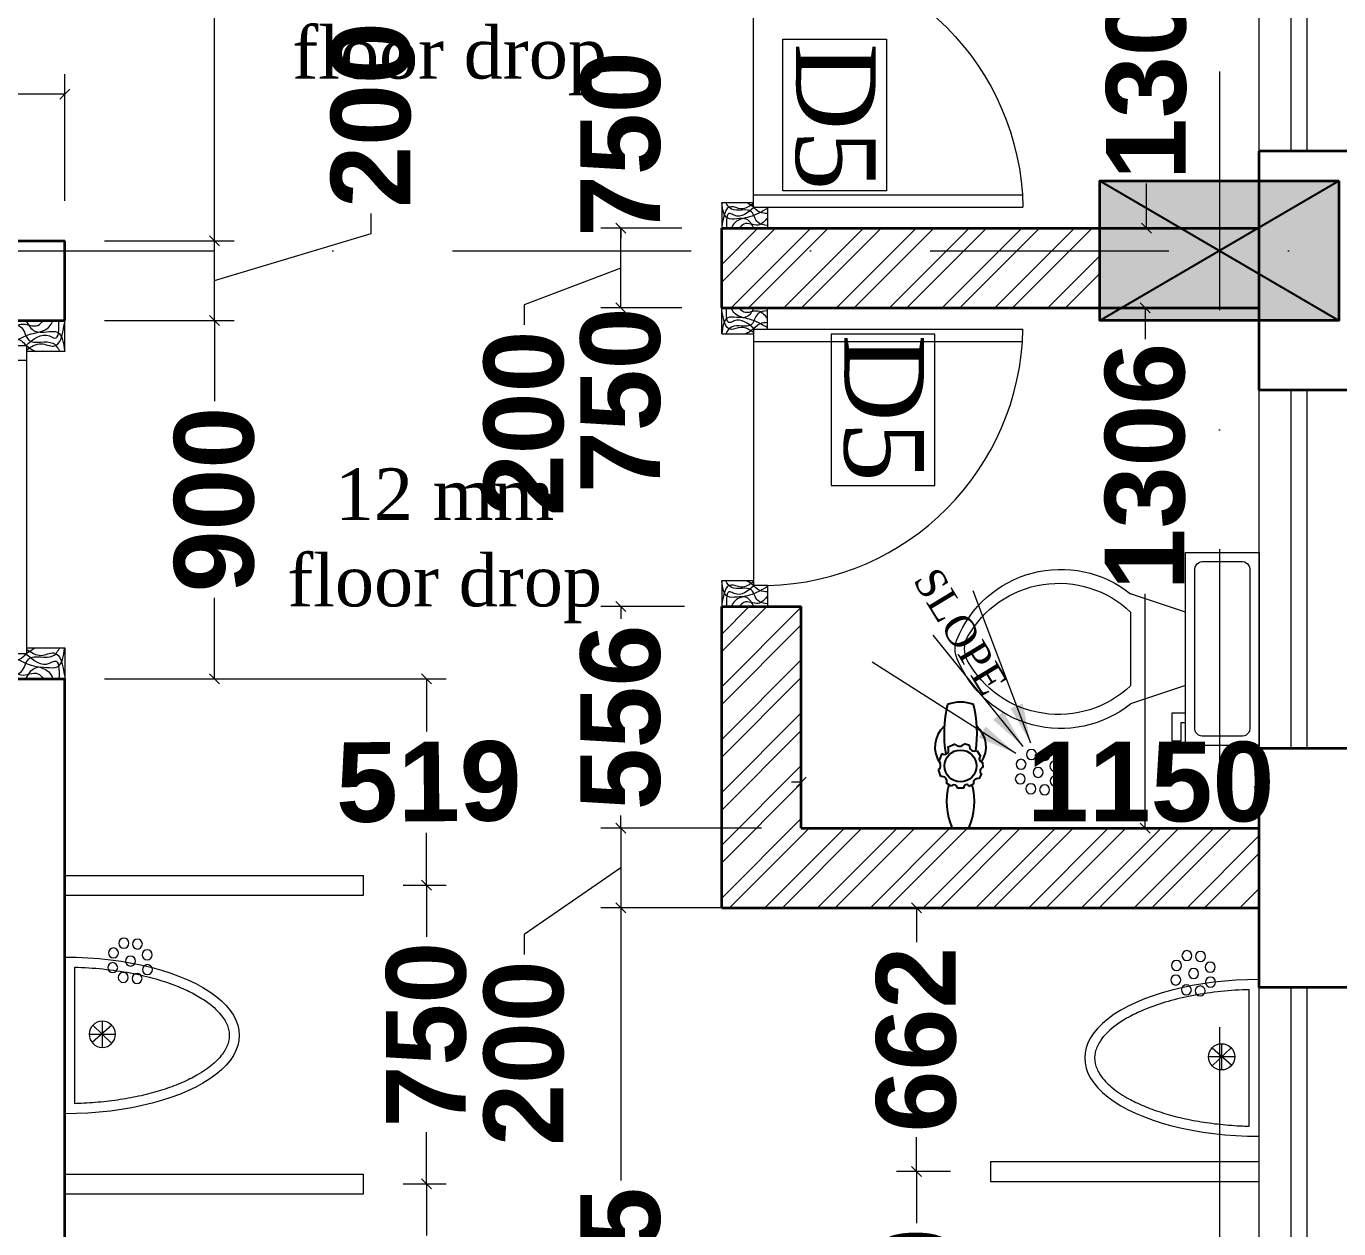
# Model space of a CAD drawing. Header units: millimetres. Extents: x -3092155 to 4513934, y -12317808 to 1850003.
# Drawn here: x -379332 to -376035, y -5521742 to -5518723 of the extents above; entities that cross this region are included whole.
import ezdxf

# ---------------------------------------------------------------- set-up
doc = ezdxf.new("R2010")
doc.units = ezdxf.units.MM
doc.header["$LTSCALE"] = 2
doc.header["$MEASUREMENT"] = 0
doc.header["$PDMODE"] = 34
doc.header["$PDSIZE"] = 500
doc.linetypes.add('DASHDOT', pattern=[1, 0.5, -0.25, 0, -0.25])
for name, color, linetype, lineweight in [('AREA AA', 162, 'Continuous', 20), ('coloumn', 10, 'Continuous', 35), ('D5', 10, 'Continuous', 5), ('DOOR', 27, 'Continuous', 5), ('FIXTURE', 252, 'Continuous', 0), ('glass', 5, 'Continuous', 15), ('GRID', 251, 'DASHDOT', 5), ('hatch toilet', 42, 'Continuous', 9), ('SILL', 74, 'Continuous', 9), ('tap', 97, 'Continuous', 25), ('taxe', 7, 'Continuous', 9), ('toi.dim.', 214, 'Continuous', 9), ('WAll', 250, 'Continuous', 35)]:
    doc.layers.add(name, color=color, linetype=linetype, lineweight=lineweight)
doc.layers.add('partation wall', color=7, linetype='Continuous', lineweight=20, true_color=0x525023)
doc.styles.add('int dim', font='arialbd.ttf', dxfattribs={"height": 200})
doc.styles.get("Standard").update_dxf_attribs({"font": 'times.ttf', "height": 500})
doc.dimstyles.new('toilet detail', dxfattribs={"dimtxt": 150, "dimasz": 25, "dimexe": 50, "dimexo": 100, "dimgap": 25, "dimtad": 0, "dimdec": 0, "dimzin": 3, "dimdsep": 46, "dimtxsty": 'int dim', "dimblk": 'OBLIQUE', "dimcen": 90, "dimclrd": 214, "dimclre": 214, "dimclrt": 256, "dimadec": 0, "dimazin": 0, "dimtfac": 1, "dimtdec": 0, "dimtofl": 0, "dimtmove": 1, "dimatfit": 3, "dimfxl": 1, "dimfrac": 1, "dimtolj": 1, "dimtzin": 0, "dimlwd": -1, "dimlwe": -1, "dimarcsym": 1})
pattern_1 = [(45, (99708.5, 251064.38), (-66.2912607, 66.2912607), []), (45, (99752.69, 251064.38), (-66.2912607, 66.2912607), [])]

# ---------------------------------------------------------------- blocks, each defined once
blk = doc.blocks.new('S.F')
at = {"layer": 'coloumn', "ltscale": 100}
blk.add_hatch(color=256, dxfattribs=at).paths.add_polyline_path([(109635.5, -5827306.2), (109635.5, -5827656.2), (109035.5, -5827656.2), (109035.5, -5827306.2)])
at = {"layer": 'coloumn', "lineweight": 25, "ltscale": 100}
for p, q in [((109035.5, -5827656.2), (109635.5, -5827306.2)), ((109035.5, -5827306.2), (109635.5, -5827656.2))]:
    blk.add_line(p, q, dxfattribs=at)
at = {"layer": 'coloumn', "ltscale": 100}
blk.add_lwpolyline([(109635.5, -5827306.2), (109635.5, -5827656.2), (109035.5, -5827656.2), (109035.5, -5827306.2)], close=True, dxfattribs=at)
blk = doc.blocks.new('14')
at = {"layer": 'FIXTURE', "ltscale": 15000}
for centre in [(-38.2, 36), (-57, 27.9), (-20.2, 27), (-64.7, 9.5), (-38.1, 9.5), (-12.1, 9.5), (-57, -7.8), (-38.2, -15.3), (-18.6, -8.4)]:
    blk.add_circle(centre, 6.97, dxfattribs=at)
blk = doc.blocks.new('Toilet - top')
for p, q in [((9.75, -4.5), (9.75, -1.5)), ((-4.87, -6.37), (-3.37, -6.37)), ((-4.87, -7.12), (-4.87, -6.37)), ((-3.37, -6.37), (-3.37, -6)), ((-2.62, -6), (-2.62, -7.12)), ((-0.37, -6), (-1.87, -10.5)), ((5.63, -6), (7.13, -10.5)), ((-2.62, -7.12), (-4.87, -7.12)), ((5.63, -10.5), (-0.37, -10.5))]:
    blk.add_line(p, q)
blk.add_lwpolyline([(10.5, -6), (10.5, 0), (-5.25, 0), (-5.25, -6)], close=True)
for points in [[(9, -0.75), (-3.75, -0.75)], [(-4.5, -1.5), (-4.5, -4.5)], [(-3.75, -5.25), (9, -5.25)]]:
    blk.add_lwpolyline(points)
for centre, radius, start, end in [((-3.84, -1.41), 0.663, 81.8699, 188.1301), ((9.09, -1.41), 0.663, 351.8699, 98.1301), ((-3.84, -4.59), 0.663, 171.8699, 278.1301), ((9.09, -4.59), 0.663, 261.8699, 8.1301), ((5.26, -16.19), 9.13, 141.4691, 248.2606), ((5.77, -16.36), 8.5, 136.3677, 240.998), ((-0.01, -16.19), 9.13, 291.7393, 38.5307), ((-0.52, -16.36), 8.5, 299.0018, 43.6321), ((2.63, -22.05), 2, 240.998, 299.0018), ((2.63, -22.81), 2, 248.2606, 291.7393)]:
    blk.add_arc(centre, radius, start, end)
blk = doc.blocks.new('uri')
at = {"layer": 'FIXTURE', "ltscale": 100}
for p, q in [((1256537.1, -5187074), (1256537.1, -5186680.5)), ((1256512.1, -5187048.7), (1256512.1, -5186705.8)), ((1256466.9, -5186851.8), (1256419.1, -5186897.2)), ((1256419.4, -5186851.5), (1256468.8, -5186895.1)), ((1256443, -5186841.5), (1256443, -5186907.5)), ((1256476, -5186874.5), (1256410, -5186874.5))]:
    blk.add_line(p, q, dxfattribs=at)
blk.add_circle((1256443, -5186874.5), 33, dxfattribs=at)
blk.add_ellipse((1256537.1, -5186877.2), major_axis=(438.1, 0), ratio=0.449067, start_param=1.570796, end_param=4.712389, dxfattribs=at)
blk.add_open_spline([(1256512.1, -5186705.8), (1256509.5, -5186705.9), (1256506.8, -5186706), (1256480, -5186706.9), (1256456, -5186708.7), (1256409.1, -5186714), (1256386.2, -5186717.6), (1256342.2, -5186726.3), (1256321.1, -5186731.6), (1256281.3, -5186743.5), (1256262.7, -5186750.2), (1256232.3, -5186763.1), (1256219.9, -5186769.1), (1256197.3, -5186781.7), (1256187, -5186788.2), (1256170.4, -5186800.5), (1256163.6, -5186806.1), (1256151.8, -5186817.5), (1256146.7, -5186823.2), (1256138.9, -5186833.5), (1256135.9, -5186838.1), (1256130.9, -5186847.2), (1256129, -5186851.7), (1256126.1, -5186860.5), (1256125.1, -5186864.8), (1256124, -5186873.4), (1256123.9, -5186877.6), (1256124.5, -5186886.2), (1256125.2, -5186890.5), (1256127.6, -5186899.2), (1256129.3, -5186903.6), (1256133.7, -5186912.7), (1256136.4, -5186917.3), (1256142.9, -5186926.6), (1256146.7, -5186931.3), (1256155.4, -5186940.7), (1256160.4, -5186945.4), (1256171.3, -5186954.7), (1256177.4, -5186959.3), (1256190.5, -5186968.4), (1256197.6, -5186972.9), (1256216.5, -5186983.7), (1256228.9, -5186989.8), (1256255.6, -5187001.5), (1256270, -5187006.9), (1256300.3, -5187016.9), (1256316.3, -5187021.5), (1256349.6, -5187029.7), (1256366.9, -5187033.3), (1256402.5, -5187039.4), (1256420.8, -5187041.9), (1256458.1, -5187045.9), (1256477, -5187047.3), (1256501.4, -5187048.3), (1256506.8, -5187048.5), (1256512.1, -5187048.7)], degree=3, knots=[1.629393, 1.629393, 1.629393, 1.629393, 1.648181, 1.648181, 1.818462, 1.818462, 1.988743, 1.988743, 2.159025, 2.159025, 2.329306, 2.329306, 2.461629, 2.461629, 2.593951, 2.593951, 2.703241, 2.703241, 2.812532, 2.812532, 2.903056, 2.903056, 2.993581, 2.993581, 3.084106, 3.084106, 3.17463, 3.17463, 3.265155, 3.265155, 3.35568, 3.35568, 3.446205, 3.446205, 3.536729, 3.536729, 3.627254, 3.627254, 3.717779, 3.717779, 3.808303, 3.808303, 3.942921, 3.942921, 4.077539, 4.077539, 4.212157, 4.212157, 4.346775, 4.346775, 4.481393, 4.481393, 4.616011, 4.616011, 4.653792, 4.653792, 4.653792, 4.653792], dxfattribs=at)
blk = doc.blocks.new('_Oblique')
at = {"color": 0, "linetype": 'ByBlock', "lineweight": -2}
blk.add_line((-0.5, -0.5), (0.5, 0.5), dxfattribs=at)
blk = doc.blocks.new('*D1145')
at = {"layer": 'Defpoints', "color": 0, "lineweight": 50, "ltscale": 100, "transparency": 16777216}
for p in [(-1459065.3, -5390764.5), (-1458811.6, -5390764.5), (-1458368.5, -5393589.5)]:
    blk.add_point(p, dxfattribs=at)
at = {"layer": 'toi.dim.', "color": 214, "ltscale": 100, "transparency": 16777216}
for p, q in [((-1458911.6, -5390764.5), (-1459115.3, -5390764.5)), ((-1459065.3, -5390764.5), (-1459065.3, -5391449.4)), ((-1459065.3, -5393589.5), (-1459065.3, -5392105.5)), ((-1458468.5, -5393589.5), (-1459115.3, -5393589.5))]:
    blk.add_line(p, q, dxfattribs=at)
at = {"layer": 'toi.dim.', "color": 214, "ltscale": 100, "transparency": 16777216, "xscale": 25, "yscale": 25, "zscale": 25}
for p, rotation in [((-1459065.3, -5390764.5), 90), ((-1459065.3, -5393589.5), 270)]:
    blk.add_blockref('_Oblique', p, dxfattribs=dict(at, rotation=rotation))
at = {"layer": 'toi.dim.', "ltscale": 100, "transparency": 16777216, "insert": (-1459065.3, -5391777.5), "char_height": 200, "attachment_point": 5, "rotation": 90, "style": 'int dim'}
blk.add_mtext('\\A1;2825', dxfattribs=at)
blk = doc.blocks.new('*D1146')
at = {"layer": 'Defpoints', "color": 0, "lineweight": 50, "ltscale": 100, "transparency": 16777216}
for p in [(-1459065.3, -5390008.2), (-1458805.1, -5390008.2), (-1458611.6, -5390564.5)]:
    blk.add_point(p, dxfattribs=at)
at = {"layer": 'toi.dim.', "color": 214, "ltscale": 100, "transparency": 16777216}
for p, q in [((-1458905.1, -5390008.2), (-1459115.3, -5390008.2)), ((-1459065.3, -5390008.2), (-1459065.3, -5390039.4)), ((-1459065.3, -5390564.5), (-1459065.3, -5390533.2)), ((-1458711.6, -5390564.5), (-1459115.3, -5390564.5))]:
    blk.add_line(p, q, dxfattribs=at)
at = {"layer": 'toi.dim.', "color": 214, "ltscale": 100, "transparency": 16777216, "xscale": 25, "yscale": 25, "zscale": 25}
for p, rotation in [((-1459065.3, -5390008.2), 90), ((-1459065.3, -5390564.5), 270)]:
    blk.add_blockref('_Oblique', p, dxfattribs=dict(at, rotation=rotation))
at = {"layer": 'toi.dim.', "ltscale": 100, "transparency": 16777216, "insert": (-1459065.3, -5390286.3), "char_height": 200, "attachment_point": 5, "rotation": 90, "style": 'int dim'}
blk.add_mtext('\\A1;556', dxfattribs=at)
blk = doc.blocks.new('*D1147')
at = {"layer": 'Defpoints', "color": 0, "lineweight": 50, "ltscale": 100, "transparency": 16777216}
for p in [(-1459065.3, -5389258.2), (-1458811.6, -5389258.2), (-1458805.1, -5390008.2)]:
    blk.add_point(p, dxfattribs=at)
at = {"layer": 'toi.dim.', "color": 214, "ltscale": 100, "transparency": 16777216}
for p, q in [((-1459065.3, -5389258.2), (-1459065.3, -5389233.2)), ((-1458911.6, -5389258.2), (-1459115.3, -5389258.2)), ((-1458905.1, -5390008.2), (-1459115.3, -5390008.2)), ((-1459065.3, -5390008.2), (-1459065.3, -5390033.2))]:
    blk.add_line(p, q, dxfattribs=at)
at = {"layer": 'toi.dim.', "color": 214, "ltscale": 100, "transparency": 16777216, "xscale": 25, "yscale": 25, "zscale": 25}
for p, rotation in [((-1459065.3, -5389258.2), 270), ((-1459065.3, -5390008.2), 90)]:
    blk.add_blockref('_Oblique', p, dxfattribs=dict(at, rotation=rotation))
at = {"layer": 'toi.dim.', "ltscale": 100, "transparency": 16777216, "insert": (-1459065.3, -5389490.2), "char_height": 200, "attachment_point": 5, "rotation": 90, "style": 'int dim'}
blk.add_mtext('\\A1;750', dxfattribs=at)
blk = doc.blocks.new('*D1148')
at = {"layer": 'Defpoints', "color": 0, "lineweight": 50, "ltscale": 100, "transparency": 16777216}
for p in [(-1459065.3, -5389058.2), (-1458811.6, -5389058.2), (-1458811.6, -5389258.2)]:
    blk.add_point(p, dxfattribs=at)
at = {"layer": 'toi.dim.', "color": 214, "ltscale": 100, "transparency": 16777216}
for p, q in [((-1458911.6, -5389058.2), (-1459115.3, -5389058.2)), ((-1459065.3, -5389258.2), (-1459065.3, -5389058.2)), ((-1459065.3, -5389158.2), (-1459308.2, -5389250.4)), ((-1459308.2, -5389250.4), (-1459308.2, -5389300.4)), ((-1458911.6, -5389258.2), (-1459115.3, -5389258.2))]:
    blk.add_line(p, q, dxfattribs=at)
at = {"layer": 'toi.dim.', "color": 214, "ltscale": 100, "transparency": 16777216, "xscale": 25, "yscale": 25, "zscale": 25}
for p, rotation in [((-1459065.3, -5389058.2), 90), ((-1459065.3, -5389258.2), 270)]:
    blk.add_blockref('_Oblique', p, dxfattribs=dict(at, rotation=rotation))
at = {"layer": 'toi.dim.', "ltscale": 100, "transparency": 16777216, "insert": (-1459308.2, -5389548.1), "char_height": 200, "attachment_point": 5, "rotation": 90, "style": 'int dim'}
blk.add_mtext('\\A1;200', dxfattribs=at)
blk = doc.blocks.new('*D1149')
at = {"layer": 'Defpoints', "color": 0, "lineweight": 50, "ltscale": 100, "transparency": 16777216}
for p in [(-1459065.3, -5388308.2), (-1458711.6, -5388308.2), (-1458811.6, -5389058.2)]:
    blk.add_point(p, dxfattribs=at)
at = {"layer": 'toi.dim.', "color": 214, "ltscale": 100, "transparency": 16777216}
for p, q in [((-1459065.3, -5388308.2), (-1459065.3, -5388283.2)), ((-1458811.6, -5388308.2), (-1459115.3, -5388308.2)), ((-1458911.6, -5389058.2), (-1459115.3, -5389058.2)), ((-1459065.3, -5389058.2), (-1459065.3, -5389083.2))]:
    blk.add_line(p, q, dxfattribs=at)
at = {"layer": 'toi.dim.', "color": 214, "ltscale": 100, "transparency": 16777216, "xscale": 25, "yscale": 25, "zscale": 25}
for p, rotation in [((-1459065.3, -5388308.2), 270), ((-1459065.3, -5389058.2), 90)]:
    blk.add_blockref('_Oblique', p, dxfattribs=dict(at, rotation=rotation))
at = {"layer": 'toi.dim.', "ltscale": 100, "transparency": 16777216, "insert": (-1459065.3, -5388846.9), "char_height": 200, "attachment_point": 5, "rotation": 90, "style": 'int dim'}
blk.add_mtext('\\A1;750', dxfattribs=at)
blk = doc.blocks.new('*D1155')
at = {"layer": 'Defpoints', "color": 0, "lineweight": 50, "ltscale": 100, "transparency": 16777216}
for p in [(-1458136.6, -5390764.5), (-1458322.5, -5391426.9), (-1458136.6, -5391426.9)]:
    blk.add_point(p, dxfattribs=at)
at = {"layer": 'toi.dim.', "color": 214, "ltscale": 100, "transparency": 16777216}
for p, q in [((-1458236.6, -5390764.5), (-1458372.5, -5390764.5)), ((-1458322.5, -5390764.5), (-1458322.5, -5390850.6)), ((-1458322.5, -5391426.9), (-1458322.5, -5391340.8)), ((-1458236.6, -5391426.9), (-1458372.5, -5391426.9))]:
    blk.add_line(p, q, dxfattribs=at)
at = {"layer": 'toi.dim.', "color": 214, "ltscale": 100, "transparency": 16777216, "xscale": 25, "yscale": 25, "zscale": 25}
for p, rotation in [((-1458322.5, -5390764.5), 90), ((-1458322.5, -5391426.9), 270)]:
    blk.add_blockref('_Oblique', p, dxfattribs=dict(at, rotation=rotation))
at = {"layer": 'toi.dim.', "ltscale": 100, "transparency": 16777216, "insert": (-1458322.5, -5391095.7), "char_height": 200, "attachment_point": 5, "rotation": 90, "style": 'int dim'}
blk.add_mtext('\\A1;662', dxfattribs=at)
blk = doc.blocks.new('*D1156')
at = {"layer": 'Defpoints', "color": 0, "lineweight": 50, "ltscale": 100, "transparency": 16777216}
for p in [(-1458136.6, -5391426.9), (-1458322.5, -5392176.9), (-1458136.6, -5392176.9)]:
    blk.add_point(p, dxfattribs=at)
at = {"layer": 'toi.dim.', "color": 214, "ltscale": 100, "transparency": 16777216}
for p, q in [((-1458236.6, -5391426.9), (-1458372.5, -5391426.9)), ((-1458322.5, -5391426.9), (-1458322.5, -5391556.7)), ((-1458322.5, -5392176.9), (-1458322.5, -5392047.2)), ((-1458236.6, -5392176.9), (-1458372.5, -5392176.9))]:
    blk.add_line(p, q, dxfattribs=at)
at = {"layer": 'toi.dim.', "color": 214, "ltscale": 100, "transparency": 16777216, "xscale": 25, "yscale": 25, "zscale": 25}
for p, rotation in [((-1458322.5, -5391426.9), 90), ((-1458322.5, -5392176.9), 270)]:
    blk.add_blockref('_Oblique', p, dxfattribs=dict(at, rotation=rotation))
at = {"layer": 'toi.dim.', "ltscale": 100, "transparency": 16777216, "insert": (-1458322.5, -5391801.9), "char_height": 200, "attachment_point": 5, "rotation": 90, "style": 'int dim'}
blk.add_mtext('\\A1;750', dxfattribs=at)
blk = doc.blocks.new('A$C3DC14F32')
at = {"layer": 'DOOR', "ltscale": 100}
for p, q in [((53, 115), (53, 756.7)), ((84, 80), (84, 755.4)), ((0, 0), (0, 115)), ((53, 115), (0, 115)), ((53, 80), (53, 115)), ((697, 115), (697, 80)), ((697, 115), (750, 115)), ((750, 115), (750, 0)), ((53, 80), (697, 80)), ((65, 0), (65, 80)), ((685, 80), (685, 0)), ((65, 0), (0, 0)), ((685, 0), (750, 0))]:
    blk.add_line(p, q, dxfattribs=at)
blk.add_arc((40.3, 100), 656.9, 1.3077, 88.8934, dxfattribs=at)
for points in [[(50, 115), (28.5, 70), (14.5, 33.5), (0, 24)], [(26.5, 115), (8, 91.5), (10.5, 56), (0, 44.5)], [(7, 115), (15, 90.5), (41.5, 75), (48, 24.5), (65, 10)], [(37, 115), (40, 96), (56, 76), (65, 61)], [(743, 115), (735, 90.5), (708.5, 75), (702, 24.5), (685, 10)], [(713, 115), (710, 96), (694, 76), (685, 61)], [(700, 115), (721.5, 70), (735.5, 33.5), (750, 24)], [(723.5, 115), (742, 91.5), (739.5, 56), (750, 44.5)], [(53, 82), (32.5, 31.5), (37, 21), (0, 12)], [(0, 81), (22.5, 62.5), (25, 15), (65, 0)], [(62, 80), (49, 49), (54, 23.5), (4, 0)], [(750, 81), (727.5, 62.5), (725, 15), (685, 0)], [(688, 80), (701, 49), (696, 23.5), (746, 0)], [(697, 82), (717.5, 31.5), (713, 21), (750, 12)]]:
    blk.add_spline(points, degree=3, dxfattribs=at)
blk = doc.blocks.new('ryr')
at = {"layer": 'tap', "ltscale": 100}
for p, q in [((1982569, -4956357.8), (1982576.1, -4956352.9)), ((1982583.7, -4956350.4), (1982590.2, -4956350.1)), ((1982598.2, -4956351.9), (1982604.6, -4956355.3)), ((1982562.6, -4956366.8), (1982560.6, -4956373.7)), ((1982610.7, -4956361.3), (1982614, -4956367.1)), ((1982666.3, -4956367.8), (1982666.3, -4956388.4)), ((1982561.1, -4956384.7), (1982565.1, -4956394.4)), ((1982616, -4956374.1), (1982616, -4956381.8)), ((1982572.8, -4956401.4), (1982582.2, -4956405.4)), ((1982601.5, -4956402.7), (1982592.8, -4956405.7)), ((1982613.7, -4956389.8), (1982610.1, -4956395.6))]:
    blk.add_line(p, q, dxfattribs=at)
blk.add_circle((1982588.3, -4956378.1), 20, dxfattribs=at)
for centre, radius, start, end in [((1982564.4, -4956380.5), 34.6, 56.5528, 138.7143), ((1982579.4, -4956350.2), 4.3, 217.9729, 357.2544), ((1982594.6, -4956348.9), 4.62, 195.6991, 319.6996), ((1982608.8, -4956357.1), 4.58, 156.5927, 294.6638), ((1982556.2, -4956378.1), 48, 160.1952, 199.8048), ((1982547.7, -4956509), 151.7, 81.7623, 103.9834), ((1982563.2, -4956360.5), 6.39, 264.6602, 25.1394), ((1982615.4, -4956370.5), 3.66, 111.8615, 279.3097), ((1982633.1, -4956440.8), 80.2, 65.5625, 105.3327), ((1982556.9, -4956379.4), 6.73, 307.8899, 56.9197), ((1982616.8, -4956386.3), 4.61, 99.2597, 228.4484), ((1982547.7, -4956247.1), 151.7, 256.0166, 279.8379), ((1982564.4, -4956375.7), 34.6, 221.3317, 306.2699), ((1982568.6, -4956398.3), 5.26, 323.2148, 132.0605), ((1982587.4, -4956410.2), 7.04, 39.9617, 136.8268), ((1982607.8, -4956401.6), 6.38, 69.0303, 190.3369), ((1982633.1, -4956315.4), 80.2, 254.6673, 294.4375), ((1982588.3, -4956378.1), 28, 279.2436, 279.2439)]:
    blk.add_arc(centre, radius, start, end, dxfattribs=at)
blk = doc.blocks.new('*D1159')
at = {"layer": 'Defpoints', "color": 0, "lineweight": 50, "ltscale": 100, "transparency": 16777216}
for p in [(-1458611.6, -5390564.5), (-1459065.3, -5390764.5), (-1458611.6, -5390764.5)]:
    blk.add_point(p, dxfattribs=at)
at = {"layer": 'toi.dim.', "color": 214, "ltscale": 100, "transparency": 16777216}
for p, q in [((-1458711.6, -5390564.5), (-1459115.3, -5390564.5)), ((-1459065.3, -5390564.5), (-1459065.3, -5390764.5)), ((-1459065.3, -5390664.5), (-1459308.2, -5390831.7)), ((-1458711.6, -5390764.5), (-1459115.3, -5390764.5)), ((-1459308.2, -5390831.7), (-1459308.2, -5390881.7))]:
    blk.add_line(p, q, dxfattribs=at)
at = {"layer": 'toi.dim.', "color": 214, "ltscale": 100, "transparency": 16777216, "xscale": 25, "yscale": 25, "zscale": 25}
for p, rotation in [((-1459065.3, -5390564.5), 90), ((-1459065.3, -5390764.5), 270)]:
    blk.add_blockref('_Oblique', p, dxfattribs=dict(at, rotation=rotation))
at = {"layer": 'toi.dim.', "ltscale": 100, "transparency": 16777216, "insert": (-1459308.2, -5391129.5), "char_height": 200, "attachment_point": 5, "rotation": 90, "style": 'int dim'}
blk.add_mtext('\\A1;200', dxfattribs=at)
blk = doc.blocks.new('*D1191')
at = {"layer": 'Defpoints', "color": 0, "lineweight": 50, "ltscale": 100, "transparency": 16777216}
for p in [(-1459711.6, -5391458.2), (-1459553.4, -5391458.2), (-1459711.6, -5392208.2)]:
    blk.add_point(p, dxfattribs=at)
at = {"layer": 'toi.dim.', "color": 214, "ltscale": 100, "transparency": 16777216}
for p, q in [((-1459611.6, -5391458.2), (-1459503.4, -5391458.2)), ((-1459553.4, -5391458.2), (-1459553.4, -5391588)), ((-1459553.4, -5392208.2), (-1459553.4, -5392078.5)), ((-1459611.6, -5392208.2), (-1459503.4, -5392208.2))]:
    blk.add_line(p, q, dxfattribs=at)
at = {"layer": 'toi.dim.', "color": 214, "ltscale": 100, "transparency": 16777216, "xscale": 25, "yscale": 25, "zscale": 25}
for p, rotation in [((-1459553.4, -5391458.2), 90), ((-1459553.4, -5392208.2), 270)]:
    blk.add_blockref('_Oblique', p, dxfattribs=dict(at, rotation=rotation))
at = {"layer": 'toi.dim.', "ltscale": 100, "transparency": 16777216, "insert": (-1459553.4, -5391833.2), "char_height": 200, "attachment_point": 5, "rotation": 90, "style": 'int dim'}
blk.add_mtext('\\A1;750', dxfattribs=at)
blk = doc.blocks.new('*D1192')
at = {"layer": 'Defpoints', "color": 0, "lineweight": 50, "ltscale": 100, "transparency": 16777216}
for p in [(-1459711.6, -5390708.2), (-1459553.4, -5390708.2), (-1459711.6, -5391458.2)]:
    blk.add_point(p, dxfattribs=at)
at = {"layer": 'toi.dim.', "color": 214, "ltscale": 100, "transparency": 16777216}
for p, q in [((-1459611.6, -5390708.2), (-1459503.4, -5390708.2)), ((-1459553.4, -5390708.2), (-1459553.4, -5390838)), ((-1459553.4, -5391458.2), (-1459553.4, -5391328.5)), ((-1459611.6, -5391458.2), (-1459503.4, -5391458.2))]:
    blk.add_line(p, q, dxfattribs=at)
at = {"layer": 'toi.dim.', "color": 214, "ltscale": 100, "transparency": 16777216, "xscale": 25, "yscale": 25, "zscale": 25}
for p, rotation in [((-1459553.4, -5390708.2), 90), ((-1459553.4, -5391458.2), 270)]:
    blk.add_blockref('_Oblique', p, dxfattribs=dict(at, rotation=rotation))
at = {"layer": 'toi.dim.', "ltscale": 100, "transparency": 16777216, "insert": (-1459553.4, -5391083.2), "char_height": 200, "attachment_point": 5, "rotation": 90, "style": 'int dim'}
blk.add_mtext('\\A1;750', dxfattribs=at)
blk = doc.blocks.new('*D1193')
at = {"layer": 'Defpoints', "color": 0, "lineweight": 50, "ltscale": 100, "transparency": 16777216}
for p in [(-1460461.6, -5390189.5), (-1459553.4, -5390189.5), (-1459711.6, -5390708.2)]:
    blk.add_point(p, dxfattribs=at)
at = {"layer": 'toi.dim.', "color": 214, "ltscale": 100, "transparency": 16777216}
for p, q in [((-1460361.6, -5390189.5), (-1459503.4, -5390189.5)), ((-1459553.4, -5390189.5), (-1459553.4, -5390321.7)), ((-1459553.4, -5390708.2), (-1459553.4, -5390576.1)), ((-1459611.6, -5390708.2), (-1459503.4, -5390708.2))]:
    blk.add_line(p, q, dxfattribs=at)
at = {"layer": 'toi.dim.', "color": 214, "ltscale": 100, "transparency": 16777216, "xscale": 25, "yscale": 25, "zscale": 25}
for p, rotation in [((-1459553.4, -5390189.5), 90), ((-1459553.4, -5390708.2), 270)]:
    blk.add_blockref('_Oblique', p, dxfattribs=dict(at, rotation=rotation))
at = {"layer": 'toi.dim.', "ltscale": 100, "transparency": 16777216, "insert": (-1459547.4, -5390448.9), "char_height": 200, "attachment_point": 5, "rotation": 0.5, "style": 'int dim'}
blk.add_mtext('\\A1;519', dxfattribs=at)
blk = doc.blocks.new('*D1194')
at = {"layer": 'Defpoints', "color": 0, "lineweight": 50, "ltscale": 100, "transparency": 16777216}
for p in [(-1460461.6, -5389289.5), (-1460086, -5389289.5), (-1460461.6, -5390189.5)]:
    blk.add_point(p, dxfattribs=at)
at = {"layer": 'toi.dim.', "color": 214, "ltscale": 100, "transparency": 16777216}
for p, q in [((-1460361.6, -5389289.5), (-1460036, -5389289.5)), ((-1460086, -5389289.5), (-1460086, -5389492.7)), ((-1460086, -5390189.5), (-1460086, -5389986.2)), ((-1460361.6, -5390189.5), (-1460036, -5390189.5))]:
    blk.add_line(p, q, dxfattribs=at)
at = {"layer": 'toi.dim.', "color": 214, "ltscale": 100, "transparency": 16777216, "xscale": 25, "yscale": 25, "zscale": 25}
for p, rotation in [((-1460086, -5389289.5), 90), ((-1460086, -5390189.5), 270)]:
    blk.add_blockref('_Oblique', p, dxfattribs=dict(at, rotation=rotation))
at = {"layer": 'toi.dim.', "ltscale": 100, "transparency": 16777216, "insert": (-1460086, -5389739.5), "char_height": 200, "attachment_point": 5, "rotation": 90, "style": 'int dim'}
blk.add_mtext('\\A1;900', dxfattribs=at)
blk = doc.blocks.new('*D1195')
at = {"layer": 'Defpoints', "color": 0, "lineweight": 50, "ltscale": 100, "transparency": 16777216}
for p in [(-1460461.6, -5389089.5), (-1460086, -5389089.5), (-1460461.6, -5389289.5)]:
    blk.add_point(p, dxfattribs=at)
at = {"layer": 'toi.dim.', "color": 214, "ltscale": 100, "transparency": 16777216}
for p, q in [((-1459692.2, -5389071.3), (-1459692.2, -5389021.3)), ((-1460361.6, -5389089.5), (-1460036, -5389089.5)), ((-1460086, -5389189.5), (-1459692.2, -5389071.3)), ((-1460086, -5389289.5), (-1460086, -5389089.5)), ((-1460361.6, -5389289.5), (-1460036, -5389289.5))]:
    blk.add_line(p, q, dxfattribs=at)
at = {"layer": 'toi.dim.', "color": 214, "ltscale": 100, "transparency": 16777216, "xscale": 25, "yscale": 25, "zscale": 25}
for p, rotation in [((-1460086, -5389089.5), 90), ((-1460086, -5389289.5), 270)]:
    blk.add_blockref('_Oblique', p, dxfattribs=dict(at, rotation=rotation))
at = {"layer": 'toi.dim.', "ltscale": 100, "transparency": 16777216, "insert": (-1459692.2, -5388773.6), "char_height": 200, "attachment_point": 5, "rotation": 90, "style": 'int dim'}
blk.add_mtext('\\A1;200', dxfattribs=at)
blk = doc.blocks.new('*D1196')
at = {"layer": 'Defpoints', "color": 0, "lineweight": 50, "ltscale": 100, "transparency": 16777216}
for p in [(-1460336.6, -5384639.5), (-1460086, -5384639.5), (-1460461.6, -5389089.5)]:
    blk.add_point(p, dxfattribs=at)
at = {"layer": 'toi.dim.', "color": 214, "ltscale": 100, "transparency": 16777216}
for p, q in [((-1460236.6, -5384639.5), (-1460036, -5384639.5)), ((-1460086, -5384639.5), (-1460086, -5386538.2)), ((-1460086, -5389089.5), (-1460086, -5387190.8)), ((-1460361.6, -5389089.5), (-1460036, -5389089.5))]:
    blk.add_line(p, q, dxfattribs=at)
at = {"layer": 'toi.dim.', "color": 214, "ltscale": 100, "transparency": 16777216, "xscale": 25, "yscale": 25, "zscale": 25}
for p, rotation in [((-1460086, -5384639.5), 90), ((-1460086, -5389089.5), 270)]:
    blk.add_blockref('_Oblique', p, dxfattribs=dict(at, rotation=rotation))
at = {"layer": 'toi.dim.', "ltscale": 100, "transparency": 16777216, "insert": (-1460086, -5386864.5), "char_height": 200, "attachment_point": 5, "rotation": 90, "style": 'int dim'}
blk.add_mtext('\\A1;4450', dxfattribs=at)
blk = doc.blocks.new('*D1206')
at = {"layer": 'Defpoints', "color": 0, "lineweight": 50, "ltscale": 100, "transparency": 16777216}
for p in [(-1460461.6, -5388721.1), (-1463461.6, -5388939.5), (-1460461.6, -5389089.5)]:
    blk.add_point(p, dxfattribs=at)
at = {"layer": 'toi.dim.', "color": 214, "ltscale": 100, "transparency": 16777216}
for p, q in [((-1463461.6, -5388839.5), (-1463461.6, -5388671.1)), ((-1460461.6, -5388989.5), (-1460461.6, -5388671.1)), ((-1463461.6, -5388721.1), (-1462285.3, -5388721.1)), ((-1460461.6, -5388721.1), (-1461638, -5388721.1))]:
    blk.add_line(p, q, dxfattribs=at)
at = {"layer": 'toi.dim.', "color": 214, "ltscale": 100, "transparency": 16777216, "xscale": 25, "yscale": 25, "zscale": 25, "rotation": 180}
blk.add_blockref('_Oblique', (-1463461.6, -5388721.1), dxfattribs=at)
at = {"layer": 'toi.dim.', "color": 214, "ltscale": 100, "transparency": 16777216, "xscale": 25, "yscale": 25, "zscale": 25}
blk.add_blockref('_Oblique', (-1460461.6, -5388721.1), dxfattribs=at)
at = {"layer": 'toi.dim.', "ltscale": 100, "transparency": 16777216, "insert": (-1461961.6, -5388721.1), "char_height": 200, "attachment_point": 5, "style": 'int dim'}
blk.add_mtext('\\A1;3000', dxfattribs=at)
blk = doc.blocks.new('*D1219')
at = {"layer": 'Defpoints', "color": 0, "lineweight": 50, "ltscale": 100, "transparency": 16777216}
for p in [(-1458611.6, -5390433.1), (-1457461.6, -5390433.1), (-1457461.6, -5390449.1)]:
    blk.add_point(p, dxfattribs=at)
at = {"layer": 'toi.dim.', "color": 214, "ltscale": 100, "transparency": 16777216}
for p, q in [((-1458611.6, -5390449.1), (-1458636.6, -5390449.1)), ((-1457461.6, -5390449.1), (-1457436.6, -5390449.1)), ((-1458611.6, -5390533.1), (-1458611.6, -5390499.1)), ((-1457461.6, -5390533.1), (-1457461.6, -5390499.1))]:
    blk.add_line(p, q, dxfattribs=at)
at = {"layer": 'toi.dim.', "color": 214, "ltscale": 100, "transparency": 16777216, "xscale": 25, "yscale": 25, "zscale": 25}
blk.add_blockref('_Oblique', (-1458611.6, -5390449.1), dxfattribs=at)
at = {"layer": 'toi.dim.', "color": 214, "ltscale": 100, "transparency": 16777216, "xscale": 25, "yscale": 25, "zscale": 25, "rotation": 180}
blk.add_blockref('_Oblique', (-1457461.6, -5390449.1), dxfattribs=at)
at = {"layer": 'toi.dim.', "ltscale": 100, "transparency": 16777216, "insert": (-1457733.9, -5390449.1), "char_height": 200, "attachment_point": 5, "style": 'int dim'}
blk.add_mtext('\\A1;1150', dxfattribs=at)
blk = doc.blocks.new('*D1142')
at = {"layer": 'Defpoints', "color": 0, "lineweight": 50, "ltscale": 100, "transparency": 16777216}
for p in [(-1457725.4, -5387752), (-1457861.6, -5389058.2), (-1457744.5, -5389058.2)]:
    blk.add_point(p, dxfattribs=at)
at = {"layer": 'toi.dim.', "color": 214, "ltscale": 100, "transparency": 16777216}
for p, q in [((-1457825.4, -5387752), (-1457794.5, -5387752)), ((-1457744.5, -5387752), (-1457744.5, -5388306.4)), ((-1457744.5, -5389058.2), (-1457744.5, -5388945.9)), ((-1457761.6, -5389058.2), (-1457694.5, -5389058.2))]:
    blk.add_line(p, q, dxfattribs=at)
at = {"layer": 'toi.dim.', "color": 214, "ltscale": 100, "transparency": 16777216, "xscale": 25, "yscale": 25, "zscale": 25}
for p, rotation in [((-1457744.5, -5387752), 90), ((-1457744.5, -5389058.2), 270)]:
    blk.add_blockref('_Oblique', p, dxfattribs=dict(at, rotation=rotation))
at = {"layer": 'toi.dim.', "ltscale": 100, "transparency": 16777216, "insert": (-1457744.5, -5388626.2), "char_height": 200, "attachment_point": 5, "rotation": 90, "style": 'int dim'}
blk.add_mtext('\\A1;1306', dxfattribs=at)
blk = doc.blocks.new('*D1143')
at = {"layer": 'Defpoints', "color": 0, "lineweight": 50, "ltscale": 100, "transparency": 16777216}
for p in [(-1457861.6, -5389258.2), (-1457861.6, -5390564.5), (-1457747.6, -5390564.5)]:
    blk.add_point(p, dxfattribs=at)
at = {"layer": 'toi.dim.', "color": 214, "ltscale": 100, "transparency": 16777216}
for p, q in [((-1457761.6, -5389258.2), (-1457697.6, -5389258.2)), ((-1457747.6, -5389258.2), (-1457747.6, -5389336.8)), ((-1457747.6, -5390564.5), (-1457747.6, -5389976.3)), ((-1457761.6, -5390564.5), (-1457697.6, -5390564.5))]:
    blk.add_line(p, q, dxfattribs=at)
at = {"layer": 'toi.dim.', "color": 214, "ltscale": 100, "transparency": 16777216, "xscale": 25, "yscale": 25, "zscale": 25}
for p, rotation in [((-1457747.6, -5389258.2), 90), ((-1457747.6, -5390564.5), 270)]:
    blk.add_blockref('_Oblique', p, dxfattribs=dict(at, rotation=rotation))
at = {"layer": 'toi.dim.', "ltscale": 100, "transparency": 16777216, "insert": (-1457747.6, -5389656.6), "char_height": 200, "attachment_point": 5, "rotation": 90, "style": 'int dim'}
blk.add_mtext('\\A1;1306', dxfattribs=at)
blk = doc.blocks.new('7u6ujuj')
at = {"layer": 'hatch toilet', "ltscale": 100}
h = blk.add_hatch(dxfattribs=at)
h.set_pattern_fill('ANSI32', color=256, scale=250, style=0)
h.set_pattern_definition(pattern_1)
h.paths.add_polyline_path([(-1457861.6, -5389258.2), (-1457861.6, -5389058.2), (-1458811.6, -5389058.2), (-1458811.6, -5389258.2)])
h = blk.add_hatch(dxfattribs=at)
h.set_pattern_fill('ANSI32', color=256, scale=250, style=0)
h.set_pattern_definition(pattern_1)
h.paths.add_polyline_path([(-1457461.6, -5390764.5), (-1457461.6, -5390564.5), (-1458611.6, -5390564.5), (-1458611.6, -5390008.2), (-1458696.6, -5390008.2), (-1458696.6, -5390008.2), (-1458811.6, -5390008.2), (-1458811.6, -5390764.5)])
at = {"layer": 'D5'}
for points in [[(-1458397.8, -5388583.6), (-1458397.8, -5388964.1), (-1458658.4, -5388964.1), (-1458658.4, -5388583.6)], [(-1458276.3, -5389704.5), (-1458276.3, -5389324.1), (-1458537, -5389324.1), (-1458537, -5389704.5)]]:
    blk.add_lwpolyline(points, close=True, dxfattribs=at)
at = {"layer": 'glass', "ltscale": 100}
for p, q in [((-1457381.6, -5387964.7), (-1457381.6, -5388864.7)), ((-1457341.6, -5387964.7), (-1457341.6, -5388864.7)), ((-1457381.6, -5389464.7), (-1457381.6, -5390364.7)), ((-1457341.6, -5389464.7), (-1457341.6, -5390364.7)), ((-1457381.6, -5390964.5), (-1457381.6, -5391864.5)), ((-1457341.6, -5390964.5), (-1457341.6, -5391864.5))]:
    blk.add_line(p, q, dxfattribs=at)
at = {"layer": 'partation wall', "ltscale": 100}
for p, q in [((-1460461.6, -5390683.2), (-1459711.6, -5390683.2)), ((-1459711.6, -5390733.2), (-1459711.6, -5390683.2)), ((-1460461.6, -5390733.2), (-1459711.6, -5390733.2)), ((-1458136.6, -5391401.9), (-1458136.6, -5391451.9)), ((-1458136.6, -5391401.9), (-1457461.6, -5391401.9)), ((-1460461.6, -5391433.2), (-1459711.6, -5391433.2)), ((-1459711.6, -5391483.2), (-1459711.6, -5391433.2)), ((-1458136.6, -5391451.9), (-1457461.6, -5391451.9)), ((-1460461.6, -5391483.2), (-1459711.6, -5391483.2))]:
    blk.add_line(p, q, dxfattribs=at)
at = {"layer": 'SILL', "ltscale": 100}
blk.add_line((-1457461.6, -5391864.5), (-1457461.6, -5383839.5), dxfattribs=at)
at = {"layer": 'WAll', "ltscale": 100}
for p, q in [((-1456661.6, -5388864.5), (-1457461.6, -5388864.5)), ((-1457461.6, -5389464.5), (-1457461.6, -5388864.5)), ((-1463461.6, -5389089.5), (-1460461.6, -5389089.5)), ((-1460461.6, -5389289.5), (-1460461.6, -5389089.5)), ((-1458811.6, -5389258.2), (-1458811.6, -5389058.2)), ((-1458811.6, -5389058.2), (-1457461.6, -5389058.2)), ((-1458811.6, -5389258.2), (-1457461.6, -5389258.2)), ((-1461861.6, -5389289.5), (-1460461.6, -5389289.5)), ((-1456661.6, -5389464.5), (-1457461.6, -5389464.5)), ((-1458811.6, -5390764.5), (-1458811.6, -5390008.2)), ((-1458811.6, -5390008.2), (-1458611.6, -5390008.2)), ((-1458611.6, -5390564.5), (-1458611.6, -5390008.2)), ((-1460661.6, -5390189.5), (-1460461.6, -5390189.5)), ((-1460461.6, -5393589.5), (-1460461.6, -5390189.5)), ((-1456661.6, -5390364.5), (-1457461.6, -5390364.5)), ((-1457461.6, -5390964.5), (-1457461.6, -5390364.5)), ((-1458611.6, -5390564.5), (-1457461.6, -5390564.5)), ((-1458811.6, -5390764.5), (-1457461.6, -5390764.5)), ((-1456661.6, -5390964.5), (-1457461.6, -5390964.5))]:
    blk.add_line(p, q, dxfattribs=at)
at = {"layer": 'DOOR', "ltscale": 100, "xscale": -1, "rotation": 270.0005034062861}
blk.add_blockref('A$C3DC14F32', (-1458811.6, -5389058.2), dxfattribs=at)
at = {"layer": 'DOOR', "ltscale": 100, "rotation": 269.9994965937138}
blk.add_blockref('A$C3DC14F32', (-1458811.6, -5389258.2), dxfattribs=at)
at = {"layer": 'DOOR', "ltscale": 100, "xscale": -1.199999999953806, "yscale": 1.199999999953806, "zscale": 1.199999999953806, "rotation": 90.00050340628627}
blk.add_blockref('A$C3DC14F32', (-1460462, -5389289.5), dxfattribs=at)
at = {"layer": 'FIXTURE', "ltscale": 100, "extrusion": (0, 0, -1), "xscale": 30.77059217263013, "yscale": 30.77059217263013, "zscale": -30.7705921728903, "rotation": 90}
blk.add_blockref('Toilet - top', (1457461.6, -5390195.3), dxfattribs=at)
at = {"layer": 'FIXTURE', "lineweight": 40, "xscale": 2, "yscale": 2, "zscale": 2, "rotation": 270}
blk.add_blockref('ryr', (8454544.5, -1425231.9), dxfattribs=at)
at = {"layer": 'FIXTURE', "xscale": -1.8, "yscale": 1.8, "zscale": 1.8, "rotation": 110.471190732132}
for p in [(-1457976.8, -5390482.9), (-1460256.6, -5390956.7), (-1457586.2, -5390987.9)]:
    blk.add_blockref('14', p, dxfattribs=at)
at = {"layer": 'WAll', "xscale": -1}
blk.add_blockref('uri', (-203924.5, -204207.9), dxfattribs=at)
at = {"layer": 'WAll'}
blk.add_blockref('uri', (-2713998.8, -204264.5), dxfattribs=at)
at = {"layer": 'D5', "char_height": 200, "width": 464.194, "attachment_point": 2, "rotation": 270}
for insert in [(-1458424.9, -5388778.2), (-1458303.5, -5389510)]:
    blk.add_mtext('\\pt2000;D5', dxfattribs=dict(at, insert=insert))
at = {"layer": 'taxe', "color": 0, "char_height": 130}
for insert, attachment_point in [((-1459495.1, -5388724.6), 8), ((-1459507.6, -5389661), 2)]:
    blk.add_mtext('12 mm \\Pfloor drop', dxfattribs=dict(at, insert=insert, attachment_point=attachment_point))
at = {"layer": 'taxe', "color": 0, "insert": (-1458243.9, -5390090.4), "char_height": 75, "attachment_point": 8, "rotation": 301.2151}
blk.add_mtext('SLOPE', dxfattribs=at)
at = {"layer": 'toi.dim.', "ltscale": 100}
for base, p1, p2, picture, middle in [((-1460086, -5384639.5), (-1460461.6, -5389089.5), (-1460336.6, -5384639.5), '*D1196', (-1460086, -5386864.5)), ((-1460086, -5389089.5), (-1460461.6, -5389289.5), (-1460461.6, -5389089.5), '*D1195', (-1459692.2, -5388996.3)), ((-1460086, -5389289.5), (-1460461.6, -5390189.5), (-1460461.6, -5389289.5), '*D1194', (-1460086, -5389739.5)), ((-1459065.3, -5390008.2), (-1458611.6, -5390564.5), (-1458805.1, -5390008.2), '*D1146', (-1459065.3, -5390286.3)), ((-1459553.4, -5390708.2), (-1459711.6, -5391458.2), (-1459711.6, -5390708.2), '*D1192', (-1459553.4, -5391083.2)), ((-1458322.5, -5391426.9), (-1458136.6, -5390764.5), (-1458136.6, -5391426.9), '*D1155', (-1458322.5, -5391095.7)), ((-1458322.5, -5392176.9), (-1458136.6, -5391426.9), (-1458136.6, -5392176.9), '*D1156', (-1458322.5, -5391801.9)), ((-1459553.4, -5391458.2), (-1459711.6, -5392208.2), (-1459711.6, -5391458.2), '*D1191', (-1459553.4, -5391833.2))]:
    dim = blk.add_linear_dim(base=base, p1=p1, p2=p2, angle=90, dimstyle='toilet detail', dxfattribs=at)
    dim.commit()
    dim.dimension.update_dxf_attribs({"geometry": picture, "text_midpoint": middle})
for base, p1, p2, picture, middle in [((-1457744.5, -5389058.2), (-1457725.4, -5387752), (-1457861.6, -5389058.2), '*D1142', (-1457744.5, -5388626.2)), ((-1459065.3, -5388308.2), (-1458811.6, -5389058.2), (-1458711.6, -5388308.2), '*D1149', (-1459065.3, -5388846.9)), ((-1459065.3, -5389058.2), (-1458811.6, -5389258.2), (-1458811.6, -5389058.2), '*D1148', (-1459308.2, -5389325.4)), ((-1459065.3, -5389258.2), (-1458805.1, -5390008.2), (-1458811.6, -5389258.2), '*D1147', (-1459065.3, -5389490.2)), ((-1457747.6, -5390564.5), (-1457861.6, -5389258.2), (-1457861.6, -5390564.5), '*D1143', (-1457747.6, -5389656.6)), ((-1459065.3, -5390764.5), (-1458611.6, -5390564.5), (-1458611.6, -5390764.5), '*D1159', (-1459308.2, -5390906.7)), ((-1459065.3, -5390764.5), (-1458368.5, -5393589.5), (-1458811.6, -5390764.5), '*D1145', (-1459065.3, -5391777.5))]:
    dim = blk.add_linear_dim(base=base, p1=p1, p2=p2, angle=90, dimstyle='toilet detail', dxfattribs=at)
    dim.commit()
    dim.dimension.update_dxf_attribs({"geometry": picture, "text_midpoint": middle, "dimtype": 160})
dim = blk.add_linear_dim(base=(-1460461.6, -5388721.1), p1=(-1463461.6, -5388939.5), p2=(-1460461.6, -5389089.5), dimstyle='toilet detail', dxfattribs=at)
dim.commit()
dim.dimension.update_dxf_attribs({"geometry": '*D1206', "text_midpoint": (-1461961.6, -5388721.1)})
dim = blk.add_linear_dim(base=(-1459553.4, -5390189.5), p1=(-1459711.6, -5390708.2), p2=(-1460461.6, -5390189.5), angle=90, dimstyle='toilet detail', override={"dimtmove": 2}, dxfattribs=at)
dim.commit()
dim.dimension.update_dxf_attribs({"geometry": '*D1193', "text_midpoint": (-1459547.4, -5390448.9), "dimtype": 160, "text_rotation": 0.5})
dim = blk.add_linear_dim(base=(-1457461.6, -5390449.1), p1=(-1458611.6, -5390433.1), p2=(-1457461.6, -5390433.1), dimstyle='toilet detail', dxfattribs=at)
dim.commit()
dim.dimension.update_dxf_attribs({"geometry": '*D1219', "text_midpoint": (-1457733.9, -5390449.1), "dimtype": 160})
at = {"layer": 'AREA AA', "ltscale": 100}
for points in [[(-1458035.4, -5390351.2), (-1458180, -5389968.9)], [(-1458054.1, -5390359.9), (-1458280.2, -5390079.8)], [(-1458073, -5390376.9), (-1458433.7, -5390147.8)]]:
    blk.add_leader(points, dimstyle='toilet detail', override={"dimasz": 100, "dimclrd": 256}, dxfattribs=at)

msp = doc.modelspace()

# ---------------------------------------------------------------- linework, layer by layer
at = {"layer": 'GRID', "color": 5, "ltscale": 600}
msp.add_line((-376333.9, -5499634.4), (-376333.9, -5584428.2), dxfattribs=at)
at = {"layer": 'GRID', "color": 6, "ltscale": 600}
msp.add_line((-461068.2, -5519286.2), (-366440.7, -5519286.2), dxfattribs=at)

# ---------------------------------------------------------------- block references
at = {"layer": 'coloumn'}
msp.add_blockref('S.F', (-485670.2, 308195), dxfattribs=at)
at = {"layer": 'WAll'}
msp.add_blockref('7u6ujuj', (1081226.9, -130171.7), dxfattribs=at)

doc.saveas('drawing.dxf')
